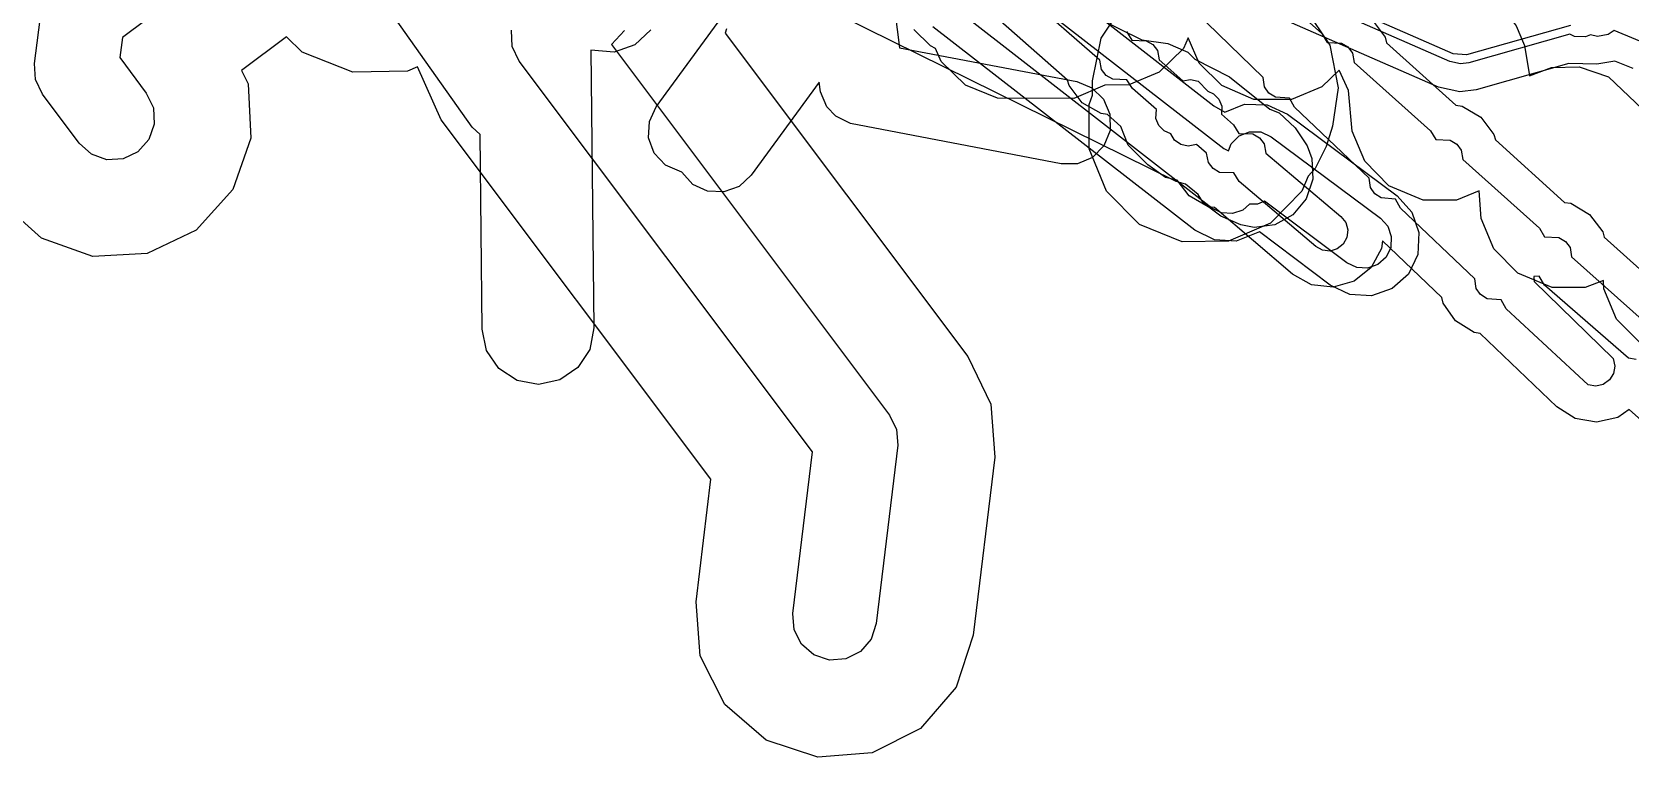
# Model space of a CAD drawing. Header units: metres. Extents: x -2677 to -840, y 169 to 1487.
# Drawn here: x -1617.2 to -1559.9, y 172.5 to 198.5 of the extents above; entities that cross this region are included whole.
import ezdxf

# ---------------------------------------------------------------- set-up
doc = ezdxf.new("R2010")
doc.units = ezdxf.units.M
doc.layers.add('AI_GREENING_EXCLUSIONS', color=1, linetype='Continuous')

msp = doc.modelspace()

# ---------------------------------------------------------------- linework, layer by layer
at = {"layer": 'AI_GREENING_EXCLUSIONS'}
for points in [[(-1602.277, 210.44), (-1577.427, 198.168), (-1576.498, 198.044), (-1575.781, 197.736), (-1575.526, 197.475), (-1574.283, 196.842), (-1572.836, 195.695), (-1572.498, 195.563), (-1571.935, 195.023), (-1571.501, 194.374), (-1571.332, 193.92), (-1571.295, 193.178), (-1571.532, 192.473), (-1572.01, 191.903), (-1572.663, 191.548), (-1573.401, 191.455), (-1573.879, 191.545), (-1574.59, 191.858), (-1575.219, 192.319), (-1575.408, 192.631), (-1575.855, 193.006), (-1576.189, 193.096), (-1608.549, 209.075)], [(-1602.277, 210.44), (-1577.427, 198.168), (-1576.498, 198.044), (-1575.781, 197.736), (-1575.526, 197.475), (-1574.283, 196.842), (-1572.836, 195.695), (-1572.498, 195.563), (-1571.935, 195.023), (-1571.501, 194.374), (-1571.332, 193.92), (-1571.295, 193.178), (-1571.532, 192.473), (-1572.01, 191.903), (-1572.663, 191.548), (-1573.401, 191.455), (-1573.879, 191.545), (-1574.59, 191.858), (-1575.219, 192.319), (-1575.408, 192.631), (-1575.855, 193.006), (-1576.189, 193.096), (-1608.549, 209.075)], [(-1604.518, 205.306), (-1613.952, 198.251), (-1614.046, 197.536), (-1613.094, 196.263), (-1612.842, 195.735), (-1612.811, 195.151), (-1613.006, 194.599), (-1613.397, 194.164), (-1613.926, 193.911), (-1613.926, 193.911), (-1614.51, 193.88), (-1615.062, 194.075), (-1615.497, 194.467), (-1616.814, 196.229), (-1617.064, 196.748), (-1617.1, 197.323), (-1616.844, 199.27)], [(-1582.709, 201.933), (-1574.84, 195.811), (-1574.456, 195.578), (-1573.742, 195.865), (-1572.937, 195.846), (-1572.204, 195.511), (-1568.276, 192.583), (-1567.755, 192.002), (-1567.496, 191.266), (-1567.538, 190.487), (-1567.875, 189.783), (-1568.456, 189.262), (-1569.192, 189.003), (-1569.971, 189.045), (-1570.675, 189.382), (-1573.206, 191.294), (-1574.047, 190.955), (-1574.826, 191.007), (-1575.525, 191.353), (-1584.91, 198.641)], [(-1595.017, 198.528), (-1595.592, 198), (-1596.326, 197.733), (-1597.171, 197.798), (-1597.06, 187.851), (-1597.203, 187.084), (-1597.63, 186.431), (-1598.274, 185.99), (-1599.037, 185.829), (-1599.804, 185.973), (-1600.458, 186.399), (-1600.899, 187.043), (-1601.059, 187.807), (-1601.137, 194.785), (-1601.413, 195.046), (-1605.67, 201.064)], [(-1586.367, 199.967), (-1586.112, 197.884), (-1579.758, 196.676), (-1579.216, 196.456), (-1578.798, 196.046), (-1578.57, 195.507), (-1578.565, 194.922), (-1578.785, 194.379), (-1579.195, 193.962), (-1579.734, 193.733), (-1580.319, 193.728), (-1587.868, 195.17), (-1588.391, 195.433), (-1588.708, 195.771), (-1588.936, 196.31), (-1588.983, 196.653), (-1591.416, 193.319), (-1591.847, 192.923), (-1592.396, 192.722), (-1592.981, 192.746), (-1593.512, 192.992), (-1593.911, 193.43), (-1594.497, 193.679), (-1594.893, 194.109), (-1595.095, 194.659), (-1595.07, 195.244), (-1594.824, 195.775), (-1591.004, 201.008)], [(-1583.314, 201.137), (-1574.489, 194.279), (-1574.32, 194.195), (-1574.221, 194.445), (-1573.937, 194.731), (-1573.563, 194.881), (-1573.161, 194.872), (-1572.794, 194.704), (-1568.876, 191.783), (-1568.616, 191.493), (-1568.486, 191.125), (-1568.507, 190.735), (-1568.676, 190.383), (-1568.966, 190.122), (-1569.334, 189.993), (-1569.724, 190.014), (-1570.075, 190.182), (-1573.034, 192.399), (-1573.28, 192.291), (-1573.562, 192.285), (-1573.807, 192.071), (-1574.176, 191.946), (-1574.566, 191.973), (-1574.915, 192.146), (-1584.302, 199.436)], [(-1573.712, 200.849), (-1570.972, 198.398), (-1570.783, 198.083), (-1570.274, 198.058), (-1570.039, 197.919), (-1569.875, 197.701), (-1569.817, 197.365), (-1567.076, 194.915), (-1566.887, 194.6), (-1566.378, 194.575), (-1566.143, 194.436), (-1565.979, 194.218), (-1565.921, 193.882), (-1563.181, 191.431), (-1562.992, 191.116), (-1562.483, 191.091), (-1562.247, 190.952), (-1562.083, 190.734), (-1562.025, 190.398), (-1559.285, 187.948)], [(-1558.807, 197.798), (-1560.499, 198.507), (-1560.72, 198.365), (-1561.104, 198.296), (-1561.344, 198.348), (-1561.53, 198.28), (-1561.92, 198.296), (-1562.087, 198.374), (-1565.714, 197.346), (-1566.008, 197.308), (-1566.389, 197.392), (-1573.628, 200.575)], [(-1562.07, 198.691), (-1565.796, 197.634), (-1566.269, 197.667), (-1573.508, 200.849)], [(-1558.011, 198.591), (-1560.362, 199.587), (-1561.096, 200.302), (-1562.067, 200.302), (-1563.226, 200.773), (-1563.637, 200.773), (-1564.137, 200.967), (-1564.533, 200.967), (-1564.221, 199.878), (-1564.194, 198.913), (-1564.016, 198.679), (-1563.716, 197.969), (-1563.531, 196.884), (-1562.752, 197.177), (-1561.758, 197.204), (-1560.708, 196.852), (-1559.484, 195.693)], [(-1577.975, 198.473), (-1577.781, 198.16), (-1577.272, 198.141), (-1577.035, 198.005), (-1576.868, 197.789), (-1576.806, 197.454), (-1575.953, 196.71), (-1575.675, 196.758), (-1575.409, 196.695), (-1575.065, 196.335), (-1574.851, 196.243), (-1574.66, 196.047), (-1574.559, 195.793), (-1574.57, 195.505), (-1574.144, 195.134), (-1573.951, 194.821), (-1573.442, 194.803), (-1573.205, 194.667), (-1573.038, 194.451), (-1572.976, 194.116), (-1570.29, 191.841), (-1570.119, 191.627), (-1570.044, 191.365), (-1570.074, 191.093), (-1570.206, 190.854), (-1570.42, 190.684), (-1570.682, 190.608), (-1570.953, 190.639), (-1571.192, 190.771), (-1573.933, 193.093), (-1574.126, 193.406), (-1574.636, 193.424), (-1574.872, 193.56), (-1575.039, 193.776), (-1575.102, 194.112), (-1575.461, 194.425), (-1575.767, 194.36), (-1576.032, 194.423), (-1576.253, 194.583), (-1576.39, 194.805), (-1576.628, 194.908), (-1576.818, 195.104), (-1576.92, 195.358), (-1576.896, 195.676), (-1577.764, 196.432), (-1577.957, 196.744), (-1578.466, 196.763), (-1578.703, 196.899), (-1578.87, 197.115), (-1578.932, 197.45), (-1581.594, 199.77)], [(-1571.557, 199.276), (-1570.689, 197.979), (-1570.385, 196.448), (-1570.592, 195.077), (-1570.818, 194.352), (-1571.211, 193.562), (-1571.46, 193.295), (-1571.689, 192.746), (-1572.812, 191.602), (-1574.321, 190.955), (-1575.982, 190.939), (-1577.504, 191.559), (-1578.691, 192.746), (-1579.311, 194.268), (-1579.311, 195.852), (-1579.187, 196.188), (-1579.187, 196.701), (-1578.883, 198.232), (-1578.015, 199.529)], [(-1559.713, 186.727), (-1559.983, 186.765), (-1562.996, 189.388), (-1563.185, 189.703), (-1563.377, 189.692), (-1563.366, 189.518), (-1560.539, 186.754), (-1560.479, 186.487), (-1560.526, 186.218), (-1560.672, 185.987), (-1560.895, 185.83), (-1561.162, 185.77), (-1561.431, 185.817), (-1564.367, 188.538), (-1564.547, 188.859), (-1565.054, 188.9), (-1565.285, 189.046), (-1565.443, 189.269), (-1565.49, 189.607), (-1568.16, 192.148), (-1568.339, 192.469), (-1568.847, 192.51), (-1569.078, 192.656), (-1569.235, 192.879), (-1569.282, 193.217), (-1571.952, 195.757), (-1572.131, 196.078), (-1572.639, 196.119), (-1572.87, 196.265), (-1573.027, 196.489), (-1573.075, 196.826), (-1575.896, 199.561)], [(-1559.82, 197.144), (-1560.474, 197.413), (-1561.123, 197.296), (-1562.127, 197.323), (-1565.441, 196.383), (-1566.03, 196.308), (-1566.792, 196.477), (-1574.031, 199.659)], [(-1557.189, 182.452), (-1559.96, 184.929), (-1560.368, 184.642), (-1561.13, 184.471), (-1561.898, 184.604), (-1562.558, 185.021), (-1565.3, 187.649), (-1565.522, 187.687), (-1566.182, 188.105), (-1566.631, 188.743), (-1566.675, 188.941), (-1568.805, 190.968), (-1568.835, 190.699), (-1569.212, 190.016), (-1569.822, 189.529), (-1570.572, 189.313), (-1571.347, 189.4), (-1572.031, 189.777), (-1574.826, 192.163), (-1575.05, 192.192), (-1575.727, 192.58), (-1576.161, 193.143), (-1576.576, 193.242), (-1577.207, 193.7), (-1577.909, 194.396), (-1578.176, 195.067), (-1578.657, 195.502), (-1578.88, 195.531), (-1579.557, 195.919), (-1580.034, 196.536), (-1580.087, 196.732), (-1582.487, 198.84)], [(-1569.172, 198.888), (-1568.703, 198.265), (-1568.653, 198.068), (-1566.172, 195.833), (-1565.949, 195.802), (-1565.277, 195.405), (-1564.808, 194.781), (-1564.757, 194.585), (-1562.276, 192.35), (-1562.053, 192.318), (-1561.381, 191.921), (-1560.912, 191.298), (-1560.861, 191.101), (-1558.418, 188.917)], [(-1592.3, 198.562), (-1592.354, 198.411), (-1583.661, 186.832), (-1582.83, 185.123), (-1582.696, 183.228), (-1583.471, 176.841), (-1584.079, 174.987), (-1585.35, 173.507), (-1587.091, 172.627), (-1589.036, 172.479), (-1590.89, 173.087), (-1592.37, 174.358), (-1593.251, 176.099), (-1593.398, 178.045), (-1592.866, 182.436), (-1602.529, 195.308), (-1603.381, 197.202), (-1603.74, 197.047), (-1605.69, 197.016), (-1607.504, 197.734), (-1608.069, 198.281), (-1609.679, 197.077), (-1609.45, 196.599), (-1609.347, 194.65), (-1609.997, 192.811), (-1611.302, 191.36), (-1613.062, 190.52), (-1615.01, 190.416), (-1616.85, 191.066), (-1618.3, 192.371)], [(-1595.959, 198.506), (-1596.429, 198.01), (-1586.46, 184.731), (-1586.211, 184.218), (-1586.171, 183.649), (-1586.945, 177.262), (-1587.128, 176.706), (-1587.509, 176.262), (-1588.031, 175.998), (-1588.615, 175.954), (-1589.171, 176.136), (-1589.615, 176.517), (-1589.879, 177.04), (-1589.924, 177.623), (-1589.222, 183.412), (-1599.73, 197.409), (-1599.983, 197.937), (-1600.015, 198.522)], [(-1559.493, 187.246), (-1560.415, 188.168), (-1560.868, 189.252), (-1560.885, 189.555), (-1561.538, 189.299), (-1562.726, 189.299), (-1563.958, 189.814), (-1564.813, 190.691), (-1565.266, 191.775), (-1565.334, 192.758), (-1566.156, 192.431), (-1567.344, 192.431), (-1568.576, 192.946), (-1569.431, 193.823), (-1569.884, 194.907), (-1570.017, 196.355), (-1570.355, 197.082), (-1570.97, 196.489), (-1572.056, 196.035), (-1573.406, 196.035), (-1574.557, 196.533), (-1575.367, 197.343), (-1575.759, 198.239), (-1575.93, 197.868), (-1576.804, 197.014), (-1577.888, 196.561), (-1578.751, 196.546), (-1579.865, 196.071), (-1582.591, 196.079), (-1583.744, 196.547), (-1584.612, 197.396), (-1584.823, 197.865), (-1584.998, 197.953), (-1585.59, 198.545)]]:
    msp.add_lwpolyline(points, dxfattribs=at)

doc.saveas('drawing.dxf')
